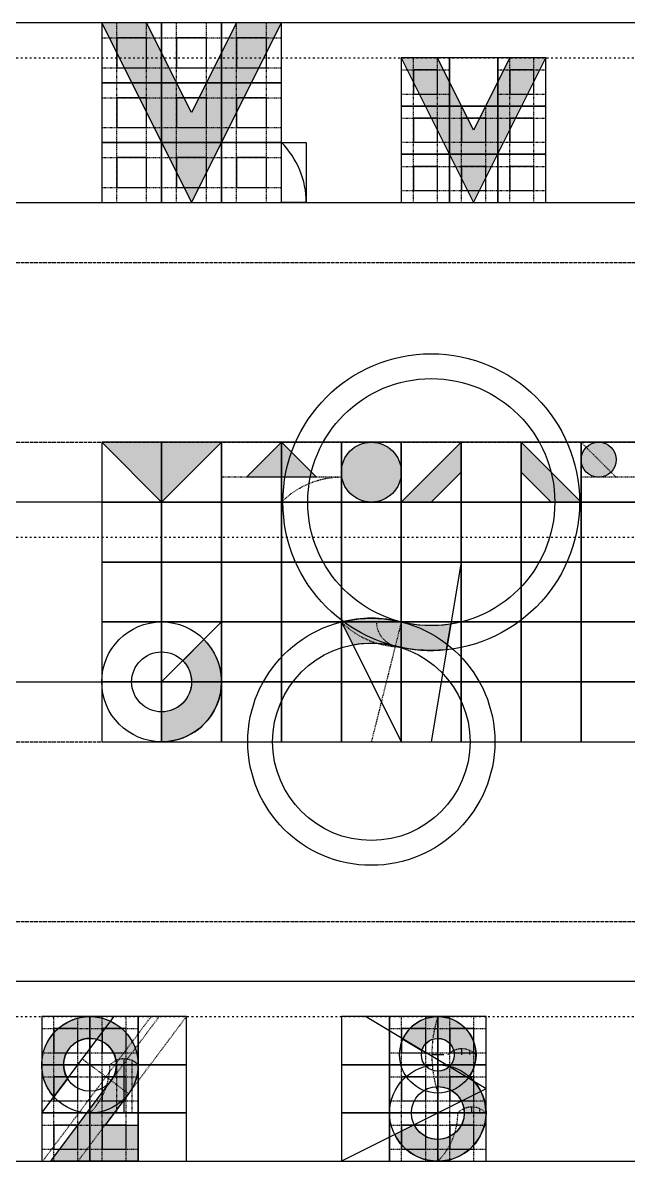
# Model space of a CAD drawing. Header units: millimetres. Extents: x -19 to 3010, y -292 to 470.
# Drawn here: x 921.8 to 1022.9, y -80 to 110 of the extents above; entities that cross this region are included whole.
import ezdxf

# ---------------------------------------------------------------- set-up
doc = ezdxf.new("R2010")
doc.units = ezdxf.units.MM
doc.linetypes.add('ACAD_ISO02W100', pattern=[15, 12, -3])
doc.linetypes.add('ACAD_ISO03W100', pattern=[30, 12, -18])
for name, color, linetype in [('GUIDES', 252, 'Continuous'), ('guides_minor', 12, 'Continuous'), ('Lettering', 7, 'Continuous'), ('LINES', 252, 'Continuous'), ('Outlines', 5, 'Continuous')]:
    doc.layers.add(name, color=color, linetype=linetype)

msp = doc.modelspace()

# ---------------------------------------------------------------- hatches: boundary and pattern name
at = {"layer": 'Lettering'}
h = msp.add_hatch(color=256, dxfattribs=at)
h.dxf.hatch_style = 1
h.paths.add_polyline_path([(935, 110), (950, 80), (965, 110), (957.5, 110), (950, 95), (942.5, 110)])
h = msp.add_hatch(color=256, dxfattribs=at)
h.dxf.hatch_style = 1
h.paths.add_polyline_path([(991.0355339059327, 104.142135623731), (985, 104.1421356237309), (997.0710678118653, 80), (1009.142135623731, 104.142135623731), (1003.106601717798, 104.142135623731), (997.0710678118655, 92.07106781186548)])
h = msp.add_hatch(color=256, dxfattribs=at)
h.dxf.hatch_style = 1
h.paths.add_polyline_path([(935, 40), (945, 30), (955, 40)])
h = msp.add_hatch(color=256, dxfattribs=at)
h.dxf.hatch_style = 1
h.paths.add_polyline_path([(959.1421356237311, 34.14213562373095), (965, 40.00000000000001), (970.8578643762689, 34.14213562373095)])
h = msp.add_hatch(color=256, dxfattribs=at)
h.dxf.hatch_style = 1
edge = h.paths.add_edge_path()
edge.add_arc((980, 35.00000000000001), 5, 0, 360)
h = msp.add_hatch(color=256, dxfattribs=at)
h.dxf.hatch_style = 1
h.paths.add_polyline_path([(995, 40), (985, 30), (990, 30), (995, 35)])
h = msp.add_hatch(color=256, dxfattribs=at)
h.dxf.hatch_style = 1
h.paths.add_polyline_path([(1005, 40), (1005, 35), (1010, 30), (1015, 30)])
h = msp.add_hatch(color=256, dxfattribs=at)
h.dxf.hatch_style = 1
edge = h.paths.add_edge_path()
edge.add_arc((1032.071067811866, 37.07106781186548), 2.928932188134524, 0, 360)
edge = h.paths.add_edge_path()
edge.add_arc((1017.928932188134, 37.07106781186548), 2.928932188134532, 0, 360)
h = msp.add_hatch(color=256, dxfattribs=at)
h.dxf.hatch_style = 1
edge = h.paths.add_edge_path()
edge.add_arc((990.0000000000001, 30.0000000000003), 20.61552812808859, 255.9637565320734, 279.138982370293, ccw=False)
edge.add_arc((980, -9.999999999999986), 20.6155281280883, 75.96375653207352, 104.0362434679265)
edge.add_line((975, 10.00000000000001), (976.909546409395, 6.180907181210022))
edge.add_arc((980, -9.999999999999861), 16.47339250435722, 75.96375653207338, 100.81291585846031, ccw=False)
edge.add_arc((990, 30.00000000000013), 24.75766375181937, 255.9637565320736, 275.9410634842939)
edge.add_line((992.5625520599299, 5.37531235957918), (993.2743609935123, 9.646165961073443))
h = msp.add_hatch(color=256, dxfattribs=at)
h.dxf.hatch_style = 1
edge = h.paths.add_edge_path()
edge.add_line((952.0710678118655, 7.071067811865477), (948.5355339059329, 3.535533905932739))
edge.add_arc((945.0000000000001, 2.90878432451791e-14), 5, -90.00000000000131, 44.99999999999949, ccw=False)
edge.add_line((945, -5), (945, -10))
edge.add_arc((945, 6.661338147750939e-15), 10.00000000000001, 270, 404.9999999999998)
h = msp.add_hatch(color=256, dxfattribs=at)
h.dxf.hatch_style = 1
edge = h.paths.add_edge_path()
edge.add_line((926.48901655719, -79.99999999999982), (936.5755102710433, -66.55134171486215))
edge.add_arc((933.0473785412437, -63.90524291751283), 4.410164662249279, 323.13010235416, 571.7257904601108)
edge.add_line((929.2962049673938, -66.22434816889792), (927.0289248883078, -69.24738827434561))
edge.add_arc((933.0473785412436, -63.90524291751251), 8.047378541243724, -36.86989764584382, 221.5931433213401, ccw=False)
edge.add_line((939.4852813742386, -68.73367004225877), (935.5621843353824, -73.96446609406723))
edge.add_line((935.5621843353824, -73.96446609406723), (941.0947570824871, -73.96446609406723))
edge.add_line((941.0947570824871, -73.96446609406723), (941.0947570824874, -79.9999999999998))
edge.add_line((941.0947570824874, -79.9999999999998), (926.48901655719, -79.99999999999982))
h = msp.add_hatch(color=256, dxfattribs=at)
h.dxf.hatch_style = 1
edge = h.paths.add_edge_path()
edge.add_line((985.2799088857112, -59.61159614532232), (988.4489410030345, -61.51301541571653))
edge.add_arc((991.0947570824874, -62.23857625084604), 2.743497995582485, -90, 164.6647990921884, ccw=False)
edge.add_line((991.0947570824874, -64.98207424642851), (991.0947570824874, -67.54245679650737))
edge.add_arc((991.0947570824874, -71.95262145875628), 4.410164662248917, -153.43494882292282, 90, ccw=False)
edge.add_line((987.150185891785, -73.92490705410741), (983.8969628989298, -75.55151855053494))
edge.add_arc((991.0947570824873, -71.95262145875606), 8.047378541243598, 206.565051177079, 409.2319505484102)
edge.add_arc((991.0947570824873, -62.23857625084577), 6.380711874576917, 325.4431793878272, 515.6879247821975)

# ---------------------------------------------------------------- linework, layer by layer
at = {"layer": 'GUIDES', "linetype": 'ACAD_ISO02W100', "ltscale": 0.005}
for p, q in [((937.5, 100), (937.5, 110)), ((942.5, 100), (942.5, 110)), ((947.5, 100), (947.5, 110)), ((952.5, 100), (952.5, 110)), ((957.5, 100), (957.5, 110)), ((962.5, 100), (962.5, 110)), ((935, 107.5), (945, 107.5)), ((945, 107.5), (955, 107.5)), ((955, 107.5), (965, 107.5)), ((987.0118446353108, 96.09475708248726), (987.0118446353108, 104.142135623731)), ((991.0355339059327, 96.09475708248726), (991.0355339059327, 104.142135623731)), ((1003.106601717798, 96.09475708248726), (1003.106601717798, 104.142135623731)), ((1007.13029098842, 96.09475708248726), (1007.13029098842, 104.142135623731)), ((935, 102.5), (945, 102.5)), ((945, 102.5), (955, 102.5)), ((955, 102.5), (965, 102.5)), ((985, 102.13029098842), (993.0473785412437, 102.13029098842)), ((1001.094757082487, 102.13029098842), (1009.142135623731, 102.13029098842)), ((937.5, 90), (937.5, 100)), ((942.5, 90), (942.5, 100)), ((947.5, 90), (947.5, 100)), ((952.5, 90), (952.5, 100)), ((957.5, 90), (957.5, 100)), ((962.5, 90), (962.5, 100)), ((935, 97.5), (945, 97.5)), ((945, 97.5), (955, 97.5)), ((955, 97.5), (965, 97.5)), ((985, 98.10660171779818), (993.0473785412437, 98.10660171779818)), ((1001.094757082487, 98.10660171779818), (1009.142135623731, 98.10660171779818)), ((987.0118446353108, 88.04737854124357), (987.0118446353108, 96.09475708248726)), ((991.0355339059327, 88.04737854124357), (991.0355339059327, 96.09475708248726)), ((995.0592231765545, 88.04737854124357), (995.0592231765545, 96.09475708248726)), ((999.0829124471763, 88.04737854124357), (999.0829124471763, 96.09475708248726)), ((1003.106601717798, 88.04737854124357), (1003.106601717798, 96.09475708248726)), ((1007.13029098842, 88.04737854124357), (1007.13029098842, 96.09475708248726)), ((985, 94.08291244717634), (993.0473785412437, 94.08291244717634)), ((993.0473785412437, 94.08291244717634), (1001.094757082487, 94.08291244717634)), ((1001.094757082487, 94.08291244717634), (1009.142135623731, 94.08291244717634)), ((935, 92.5), (945, 92.5)), ((945, 92.5), (955, 92.5)), ((955, 92.5), (965, 92.5)), ((937.5, 80), (937.5, 90)), ((942.5, 80), (942.5, 90)), ((947.5, 80), (947.5, 90)), ((952.5, 80), (952.5, 90)), ((957.4999999999998, 80), (957.4999999999998, 90)), ((962.4999999999998, 80), (962.4999999999998, 90)), ((985, 90.0592231765545), (993.0473785412437, 90.0592231765545)), ((993.0473785412437, 90.0592231765545), (1001.094757082487, 90.0592231765545)), ((1001.094757082487, 90.0592231765545), (1009.142135623731, 90.0592231765545)), ((935, 87.5), (945, 87.5)), ((945, 87.5), (955, 87.5)), ((954.9999999999998, 87.5), (964.9999999999998, 87.5)), ((987.0118446353108, 80), (987.0118446353108, 88.04737854124369)), ((991.0355339059327, 80), (991.0355339059327, 88.04737854124369)), ((995.0592231765545, 79.99999999999966), (995.0592231765545, 88.04737854124335)), ((999.0829124471763, 79.99999999999966), (999.0829124471763, 88.04737854124335)), ((1003.106601717798, 79.99999999999966), (1003.106601717798, 88.04737854124335)), ((1007.13029098842, 79.99999999999966), (1007.13029098842, 88.04737854124335)), ((985, 86.03553390593277), (993.0473785412437, 86.03553390593277)), ((993.0473785412437, 86.03553390593243), (1001.094757082487, 86.03553390593243)), ((1001.094757082487, 86.03553390593243), (1009.142135623731, 86.03553390593243)), ((935, 82.5), (945, 82.5)), ((945, 82.5), (955, 82.5)), ((954.9999999999998, 82.5), (964.9999999999998, 82.5)), ((985, 82.01184463531092), (993.0473785412437, 82.01184463531092)), ((993.0473785412437, 82.01184463531058), (1001.094757082487, 82.01184463531058)), ((1001.094757082487, 82.01184463531058), (1009.142135623731, 82.01184463531058)), ((927.0118446353108, -63.90524291751274), (927.0118446353108, -55.85786437626905)), ((931.0355339059327, -63.90524291751274), (931.0355339059327, -55.85786437626905)), ((935.0592231765545, -63.90524291751251), (935.0592231765545, -55.85786437626882)), ((939.0829124471763, -63.90524291751251), (939.0829124471763, -55.85786437626882)), ((985.0592231765545, -63.90524291751274), (985.0592231765545, -55.85786437626905)), ((989.0829124471763, -63.90524291751274), (989.0829124471763, -55.85786437626905)), ((993.1066017177983, -63.9052429175124), (993.1066017177983, -55.85786437626871)), ((997.1302909884201, -63.9052429175124), (997.1302909884201, -55.85786437626871)), ((925, -57.86970901157997), (933.0473785412437, -57.86970901157997)), ((933.0473785412437, -57.86970901157974), (941.0947570824874, -57.86970901157974)), ((983.0473785412437, -57.86970901157997), (991.0947570824874, -57.86970901157997)), ((991.0947570824875, -57.86970901157963), (999.1421356237312, -57.86970901157963)), ((925, -61.89339828220182), (933.0473785412437, -61.89339828220182)), ((933.0473785412437, -61.89339828220159), (941.0947570824874, -61.89339828220159)), ((983.0473785412437, -61.89339828220182), (991.0947570824874, -61.89339828220182)), ((991.0947570824875, -61.89339828220147), (999.1421356237312, -61.89339828220147)), ((927.0118446353108, -71.9526214587562), (927.0118446353108, -63.90524291751251)), ((931.0355339059327, -71.9526214587562), (931.0355339059327, -63.90524291751251)), ((935.0592231765545, -71.95262145875643), (935.0592231765545, -63.90524291751274)), ((939.0829124471763, -71.95262145875643), (939.0829124471763, -63.90524291751274)), ((985.0592231765545, -71.95262145875643), (985.0592231765545, -63.90524291751274)), ((989.0829124471763, -71.95262145875643), (989.0829124471763, -63.90524291751274)), ((993.1066017177982, -71.95262145875643), (993.1066017177982, -63.90524291751274)), ((997.13029098842, -71.95262145875643), (997.13029098842, -63.90524291751274)), ((925, -65.91708755282343), (933.0473785412437, -65.91708755282343)), ((933.0473785412437, -65.91708755282366), (941.0947570824874, -65.91708755282366)), ((983.0473785412437, -65.91708755282366), (991.0947570824874, -65.91708755282366)), ((991.0947570824874, -65.91708755282366), (999.1421356237311, -65.91708755282366)), ((925, -69.94077682344528), (933.0473785412437, -69.94077682344528)), ((933.0473785412437, -69.9407768234455), (941.0947570824874, -69.9407768234455)), ((983.0473785412437, -69.9407768234455), (991.0947570824874, -69.9407768234455)), ((991.0947570824874, -69.9407768234455), (999.1421356237311, -69.9407768234455)), ((927.0118446353108, -80), (927.0118446353108, -71.95262145875631)), ((931.0355339059327, -80), (931.0355339059327, -71.95262145875631)), ((935.0592231765545, -80), (935.0592231765545, -71.95262145875631)), ((939.0829124471763, -80), (939.0829124471763, -71.95262145875631)), ((985.0592231765545, -80), (985.0592231765545, -71.95262145875631)), ((989.0829124471763, -80), (989.0829124471763, -71.95262145875631)), ((993.1066017177983, -80), (993.1066017177983, -71.95262145875631)), ((997.1302909884201, -80), (997.1302909884201, -71.95262145875631)), ((925, -73.96446609406723), (933.0473785412437, -73.96446609406723)), ((933.0473785412437, -73.96446609406723), (941.0947570824874, -73.96446609406723)), ((983.0473785412437, -73.96446609406723), (991.0947570824874, -73.96446609406723)), ((991.0947570824875, -73.96446609406723), (999.1421356237312, -73.96446609406723)), ((925, -77.98815536468908), (933.0473785412437, -77.98815536468908)), ((933.0473785412437, -77.98815536468908), (941.0947570824874, -77.98815536468908)), ((983.0473785412437, -77.98815536468908), (991.0947570824874, -77.98815536468908)), ((991.0947570824875, -77.98815536468908), (999.1421356237312, -77.98815536468908))]:
    msp.add_line(p, q, dxfattribs=at)
at = {"layer": 'GUIDES'}
for points in [[(935, 100), (945, 100), (945, 110), (935, 110)], [(945, 100), (955, 100), (955, 110), (945, 110)], [(955, 100), (965, 100), (965, 110), (955, 110)], [(937.5, 102.5), (942.5, 102.5), (942.5, 107.5), (937.5, 107.5)], [(947.5, 102.5), (952.5, 102.5), (952.5, 107.5), (947.5, 107.5)], [(957.5, 102.5), (962.5, 102.5), (962.5, 107.5), (957.5, 107.5)], [(985, 96.09475708248726), (993.0473785412437, 96.09475708248726), (993.0473785412437, 104.142135623731), (985, 104.142135623731)], [(993.0473785412437, 96.09475708248726), (1001.094757082487, 96.09475708248726), (1001.094757082487, 104.142135623731), (993.0473785412437, 104.142135623731)], [(1001.094757082487, 96.09475708248726), (1009.142135623731, 96.09475708248726), (1009.142135623731, 104.142135623731), (1001.094757082487, 104.142135623731)], [(987.0118446353108, 98.10660171779818), (991.0355339059327, 98.10660171779818), (991.0355339059327, 102.13029098842), (987.0118446353108, 102.13029098842)], [(1003.106601717798, 98.10660171779818), (1007.13029098842, 98.10660171779818), (1007.13029098842, 102.13029098842), (1003.106601717798, 102.13029098842)], [(935, 90), (945, 90), (945, 100), (935, 100)], [(945, 90), (955, 90), (955, 100), (945, 100)], [(955, 90), (965, 90), (965, 100), (955, 100)], [(937.5, 92.5), (942.5, 92.5), (942.5, 97.5), (937.5, 97.5)], [(947.5, 92.5), (952.5, 92.5), (952.5, 97.5), (947.5, 97.5)], [(957.5, 92.5), (962.5, 92.5), (962.5, 97.5), (957.5, 97.5)], [(985, 88.04737854124369), (993.0473785412437, 88.04737854124369), (993.0473785412437, 96.09475708248726), (985, 96.09475708248726)], [(993.0473785412437, 88.04737854124369), (1001.094757082487, 88.04737854124369), (1001.094757082487, 96.09475708248726), (993.0473785412437, 96.09475708248726)], [(1001.094757082487, 88.04737854124369), (1009.142135623731, 88.04737854124369), (1009.142135623731, 96.09475708248726), (1001.094757082487, 96.09475708248726)], [(987.0118446353108, 90.0592231765545), (991.0355339059327, 90.0592231765545), (991.0355339059327, 94.08291244717634), (987.0118446353108, 94.08291244717634)], [(995.0592231765545, 90.0592231765545), (999.0829124471763, 90.0592231765545), (999.0829124471763, 94.08291244717634), (995.0592231765545, 94.08291244717634)], [(1003.106601717798, 90.0592231765545), (1007.13029098842, 90.0592231765545), (1007.13029098842, 94.08291244717634), (1003.106601717798, 94.08291244717634)], [(935, 80), (945, 80), (945, 90), (935, 90)], [(945, 80), (955, 80), (955, 90), (945, 90)], [(955, 80), (965, 80), (965, 90), (955, 90)], [(969.1421356237311, 80), (965, 80), (965, 90), (969.1421356237311, 90)], [(937.5, 82.5), (942.5, 82.5), (942.5, 87.5), (937.5, 87.5)], [(947.5, 82.5), (952.5, 82.5), (952.5, 87.5), (947.5, 87.5)], [(957.4999999999998, 82.5), (962.4999999999998, 82.5), (962.4999999999998, 87.5), (957.4999999999998, 87.5)], [(985, 80), (993.0473785412437, 80), (993.0473785412437, 88.04737854124369), (985, 88.04737854124369)], [(993.0473785412437, 80), (1001.094757082487, 80), (1001.094757082487, 88.04737854124369), (993.0473785412437, 88.04737854124369)], [(1001.094757082487, 80), (1009.142135623731, 80), (1009.142135623731, 88.04737854124369), (1001.094757082487, 88.04737854124369)], [(987.0118446353108, 82.01184463531092), (991.0355339059327, 82.01184463531092), (991.0355339059327, 86.03553390593277), (987.0118446353108, 86.03553390593277)], [(995.0592231765545, 82.01184463531058), (999.0829124471763, 82.01184463531058), (999.0829124471763, 86.03553390593243), (995.0592231765545, 86.03553390593243)], [(1003.106601717798, 82.01184463531058), (1007.13029098842, 82.01184463531058), (1007.13029098842, 86.03553390593243), (1003.106601717798, 86.03553390593243)], [(935, 30), (945, 30), (945, 40), (935, 40)], [(945, 30), (955, 30), (955, 40), (945, 40)], [(955, 30.00000000000001), (965, 30.00000000000001), (965, 40.00000000000001), (955, 40.00000000000001)], [(965, 30.00000000000001), (975, 30.00000000000001), (975, 40.00000000000001), (965, 40.00000000000001)], [(975, 30.00000000000001), (985, 30.00000000000001), (985, 40.00000000000001), (975, 40.00000000000001)], [(985, 30), (995, 30), (995, 40), (985, 40)], [(995, 30), (1005, 30), (1005, 40), (995, 40)], [(1005, 30), (1015, 30), (1015, 40), (1005, 40)], [(1015, 30), (1025, 30), (1025, 40), (1015, 40)], [(935, 20), (945, 20), (945, 30), (935, 30)], [(945, 20), (955, 20), (955, 30), (945, 30)], [(955, 20.00000000000001), (965, 20.00000000000001), (965, 30.00000000000001), (955, 30.00000000000001)], [(965, 20.00000000000001), (975, 20.00000000000001), (975, 30.00000000000001), (965, 30.00000000000001)], [(975, 20.00000000000001), (985, 20.00000000000001), (985, 30.00000000000001), (975, 30.00000000000001)], [(985, 20), (995, 20), (995, 30), (985, 30)], [(995, 20), (1005, 20), (1005, 30), (995, 30)], [(1005, 20), (1015, 20), (1015, 30), (1005, 30)], [(1015, 20), (1025, 20), (1025, 30), (1015, 30)], [(935, 10), (945, 10), (945, 20), (935, 20)], [(945, 10), (955, 10), (955, 20), (945, 20)], [(955, 10.00000000000001), (965, 10.00000000000001), (965, 20.00000000000001), (955, 20.00000000000001)], [(965, 10.00000000000001), (975, 10.00000000000001), (975, 20.00000000000001), (965, 20.00000000000001)], [(975, 10.00000000000001), (985, 10.00000000000001), (985, 20.00000000000001), (975, 20.00000000000001)], [(985, 10), (995, 10), (995, 20), (985, 20)], [(995, 10), (1005, 10), (1005, 20), (995, 20)], [(1005, 10), (1015, 10), (1015, 20), (1005, 20)], [(1015, 10), (1025, 10), (1025, 20), (1015, 20)], [(935, 0), (945, 0), (945, 10), (935, 10)], [(945, 0), (955, 0), (955, 10), (945, 10)], [(955, 7.105427357601002e-15), (965, 7.105427357601002e-15), (965, 10.00000000000001), (955, 10.00000000000001)], [(965, 7.105427357601002e-15), (975, 7.105427357601002e-15), (975, 10.00000000000001), (965, 10.00000000000001)], [(975, 7.105427357601002e-15), (985, 7.105427357601002e-15), (985, 10.00000000000001), (975, 10.00000000000001)], [(985, 0), (995, 0), (995, 10), (985, 10)], [(995, 0), (1005, 0), (1005, 10), (995, 10)], [(1005, 0), (1015, 0), (1015, 10), (1005, 10)], [(1015, 0), (1025, 0), (1025, 10), (1015, 10)], [(935, -10), (945, -10), (945, 0), (935, 0)], [(945, -10), (955, -10), (955, 0), (945, 0)], [(955, -9.999999999999993), (965, -9.999999999999993), (965, 7.105427357601002e-15), (955, 7.105427357601002e-15)], [(965, -9.999999999999993), (975, -9.999999999999993), (975, 7.105427357601002e-15), (965, 7.105427357601002e-15)], [(975, -9.999999999999993), (985, -9.999999999999993), (985, 7.105427357601002e-15), (975, 7.105427357601002e-15)], [(985, -10), (995, -10), (995, 0), (985, 0)], [(995, -10), (1005, -10), (1005, 0), (995, 0)], [(1005, -10), (1015, -10), (1015, 0), (1005, 0)], [(1015, -10), (1025, -10), (1025, 0), (1015, 0)], [(925, -63.90524291751274), (933.0473785412437, -63.90524291751274), (933.0473785412437, -55.85786437626905), (925, -55.85786437626905)], [(933.0473785412437, -63.90524291751274), (941.0947570824874, -63.90524291751274), (941.0947570824874, -55.85786437626905), (933.0473785412437, -55.85786437626905)], [(941.0947570824874, -63.90524291751274), (949.1421356237311, -63.90524291751274), (949.1421356237311, -55.85786437626905), (941.0947570824874, -55.85786437626905)], [(975, -63.90524291751272), (983.0473785412437, -63.90524291751272), (983.0473785412437, -55.85786437626903), (975, -55.85786437626903)], [(983.0473785412437, -63.90524291751272), (991.0947570824874, -63.90524291751272), (991.0947570824874, -55.85786437626903), (983.0473785412437, -55.85786437626903)], [(991.0947570824874, -63.90524291751272), (999.1421356237311, -63.90524291751272), (999.1421356237311, -55.85786437626903), (991.0947570824874, -55.85786437626903)], [(927.0118446353108, -61.89339828220182), (931.0355339059327, -61.89339828220182), (931.0355339059327, -57.86970901157997), (927.0118446353108, -57.86970901157997)], [(935.0592231765545, -61.89339828220159), (939.0829124471763, -61.89339828220159), (939.0829124471763, -57.86970901157974), (935.0592231765545, -57.86970901157974)], [(985.0592231765545, -61.89339828220182), (989.0829124471763, -61.89339828220182), (989.0829124471763, -57.86970901157997), (985.0592231765545, -57.86970901157997)], [(993.1066017177983, -61.89339828220147), (997.1302909884201, -61.89339828220147), (997.1302909884201, -57.86970901157963), (993.1066017177983, -57.86970901157963)], [(925, -71.95262145875631), (933.0473785412437, -71.95262145875631), (933.0473785412437, -63.90524291751274), (925, -63.90524291751274)], [(933.0473785412437, -71.95262145875631), (941.0947570824874, -71.95262145875631), (941.0947570824874, -63.90524291751274), (933.0473785412437, -63.90524291751274)], [(941.0947570824874, -71.95262145875631), (949.1421356237311, -71.95262145875631), (949.1421356237311, -63.90524291751274), (941.0947570824874, -63.90524291751274)], [(975, -71.9526214587563), (983.0473785412437, -71.9526214587563), (983.0473785412437, -63.90524291751272), (975, -63.90524291751272)], [(983.0473785412437, -71.9526214587563), (991.0947570824874, -71.9526214587563), (991.0947570824874, -63.90524291751272), (983.0473785412437, -63.90524291751272)], [(991.0947570824874, -71.9526214587563), (999.1421356237311, -71.9526214587563), (999.1421356237311, -63.90524291751272), (991.0947570824874, -63.90524291751272)], [(927.0118446353108, -69.94077682344528), (931.0355339059327, -69.94077682344528), (931.0355339059327, -65.91708755282343), (927.0118446353108, -65.91708755282343)], [(935.0592231765545, -69.9407768234455), (939.0829124471763, -69.9407768234455), (939.0829124471763, -65.91708755282366), (935.0592231765545, -65.91708755282366)], [(985.0592231765545, -69.9407768234455), (989.0829124471763, -69.9407768234455), (989.0829124471763, -65.91708755282366), (985.0592231765545, -65.91708755282366)], [(993.1066017177982, -69.9407768234455), (997.13029098842, -69.9407768234455), (997.13029098842, -65.91708755282366), (993.1066017177982, -65.91708755282366)], [(925, -80), (933.0473785412437, -80), (933.0473785412437, -71.95262145875631), (925, -71.95262145875631)], [(933.0473785412437, -80), (941.0947570824874, -80), (941.0947570824874, -71.95262145875631), (933.0473785412437, -71.95262145875631)], [(941.0947570824874, -80), (949.1421356237311, -80), (949.1421356237311, -71.95262145875631), (941.0947570824874, -71.95262145875631)], [(975, -79.99999999999999), (983.0473785412437, -79.99999999999999), (983.0473785412437, -71.9526214587563), (975, -71.9526214587563)], [(983.0473785412437, -79.99999999999999), (991.0947570824874, -79.99999999999999), (991.0947570824874, -71.9526214587563), (983.0473785412437, -71.9526214587563)], [(991.0947570824874, -79.99999999999999), (999.1421356237311, -79.99999999999999), (999.1421356237311, -71.9526214587563), (991.0947570824874, -71.9526214587563)], [(927.0118446353108, -77.98815536468908), (931.0355339059327, -77.98815536468908), (931.0355339059327, -73.96446609406723), (927.0118446353108, -73.96446609406723)], [(935.0592231765545, -77.98815536468908), (939.0829124471763, -77.98815536468908), (939.0829124471763, -73.96446609406723), (935.0592231765545, -73.96446609406723)], [(985.0592231765545, -77.98815536468908), (989.0829124471763, -77.98815536468908), (989.0829124471763, -73.96446609406723), (985.0592231765545, -73.96446609406723)], [(993.1066017177983, -77.98815536468908), (997.1302909884201, -77.98815536468908), (997.1302909884201, -73.96446609406723), (993.1066017177983, -73.96446609406723)]]:
    msp.add_lwpolyline(points, close=True, dxfattribs=at)
msp.add_arc((955, 80), 14.14213562373095, 0, 44.99999999999959, dxfattribs=at)
at = {"layer": 'guides_minor', "linetype": 'ACAD_ISO02W100', "ltscale": 0.005}
for p, q in [((1015, 40), (1020.857864376269, 34.14213562373095)), ((975, 34.14213562373095), (955, 34.14213562373095)), ((1035, 34.14213562373095), (1015, 34.14213562373095)), ((985, 10), (980, -9.999999999999993)), ((993.8382550780699, -61.49891500803461), (993.8382550780699, -62.23857625084596)), ((996.3986364532229, -61.49891500803461), (996.3986364532229, -62.23857625084596)), ((939.4852813742386, -68.73367004225895), (931.7597979746447, -62.93955749256347)), ((937.457543203493, -63.1655816747014), (937.457543203493, -71.95262145875631)), ((940.017924578646, -63.16558167470139), (940.017924578646, -71.95262145875631)), ((995.5049217447363, -71.21296021594495), (995.5049217447363, -71.9526214587563)), ((998.0653031198893, -71.21296021594495), (998.0653031198893, -71.9526214587563))]:
    msp.add_line(p, q, dxfattribs=at)
at = {"layer": 'guides_minor'}
for p, q in [((995, 20), (990, -10)), ((945, 0), (955, 10.00000000000001)), ((975, 10.00000000000001), (985, -10)), ((925, -71.95262145875631), (937.0710678118655, -55.85786437626905)), ((999.1421356237311, -67.92893218813451), (979.0236892706218, -55.85786437626903)), ((992.0947570824874, -62.23857625084599), (990.0947570824874, -62.23857625084599)), ((995.1184457656465, -62.23857625084596), (995.1184457656465, -61.23857625084586)), ((938.7377338910695, -71.95262145875631), (938.7377338910695, -62.90524291751264)), ((999.1421356237311, -67.92893218813451), (975, -80)), ((996.7851124323129, -71.9526214587563), (996.7851124323129, -70.9526214587562))]:
    msp.add_line(p, q, dxfattribs=at)
at = {"layer": 'guides_minor', "linetype": 'ACAD_ISO03W100', "ltscale": 0.005}
for p, q in [((925.1429773960449, -80.00000000000001), (943.2495791138431, -55.85786437626906)), ((926.4890165571899, -80), (944.595618274988, -55.85786437626905)), ((931.0355339059329, -80), (949.1421356237311, -55.85786437626906))]:
    msp.add_line(p, q, dxfattribs=at)
at = {"layer": 'guides_minor'}
for centre, radius in [((990, 30), 24.75766375181924), ((990, 30), 20.6155281280883), ((945, 0), 10), ((980, -9.999999999999993), 20.6155281280883), ((980, -9.999999999999993), 16.47339250435736), ((945, 0), 5), ((933.0473785412437, -63.90524291751274), 8.047378541243688), ((991.0947570824874, -62.23857625084599), 6.380711874576932), ((933.0473785412437, -63.90524291751274), 4.410164662249258), ((991.0947570824874, -62.23857625084599), 2.743497995582516), ((991.0947570824874, -71.95262145875628), 8.047378541243688), ((991.0947570824874, -71.95262145875628), 4.410164662248917)]:
    msp.add_circle(centre, radius, dxfattribs=at)
at = {"layer": 'guides_minor', "linetype": 'ACAD_ISO02W100', "ltscale": 0.005}
for centre, radius, start, end in [((975, 20.00000000000001), 14.14213562373095, 90, 135.0000000000004), ((985, 20), 14.14213562373094, 224.9999999999996, 270), ((985, 10), 4.142135623730942, 180, 270), ((1010.951499095671, -62.23857625084599), 20.85674201318369, 162.1858509591037, 197.8141490408962), ((995.1184457656467, -64.5163526439604), 3.277776393114799, 90, 135.9795458161108), ((995.1184457656467, -64.51635264396137), 3.277776393115779, 44.02045418389742, 90), ((925, -63.90524291751274), 11.38071187457704, 315.0000000000004, 0), ((938.7377338910694, -66.18301931062749), 3.277776393114799, 90, 135.9795458161108), ((938.7377338910694, -66.18301931062847), 3.277776393115779, 44.02045418389736, 90), ((983.0473785412437, -71.95262145875628), 11.38071187457704, 315.0000000000004, 0), ((996.7851124323131, -74.23039785187075), 3.277776393114799, 90, 135.9795458161108), ((996.7851124323131, -74.23039785187171), 3.277776393115779, 44.02045418389745, 90)]:
    msp.add_arc(centre, radius, start, end, dxfattribs=at)
at = {"layer": 'LINES'}
for p, q in [((1360, 110), (810, 110)), ((810, 80), (1360, 80)), ((1360, 30), (810, 30)), ((810, 0), (1360, 0)), ((1360, -50), (810, -50)), ((810, -80), (1360, -80))]:
    msp.add_line(p, q, dxfattribs=at)
at = {"layer": 'LINES', "linetype": 'ACAD_ISO03W100', "ltscale": 0.025}
for p, q in [((815, 104.1421356237309), (1355, 104.1421356237309)), ((815, 24.14213562373094), (1355, 24.14213562373094)), ((815, -55.85786437626906), (1355, -55.85786437626906))]:
    msp.add_line(p, q, dxfattribs=at)
at = {"layer": 'LINES', "linetype": 'ACAD_ISO02W100', "ltscale": 0.05}
for p, q in [((815, 70), (1355, 70)), ((815, 40), (1355, 40)), ((815, -10), (1355, -10)), ((815, -40), (1355, -40))]:
    msp.add_line(p, q, dxfattribs=at)
at = {"layer": 'Outlines'}
for points in [[(935, 110), (950, 80), (965, 110), (957.5, 110), (950, 95), (942.5, 110), (935, 110)], [(991.0355339059327, 104.142135623731), (985, 104.1421356237309), (997.0710678118653, 80), (1009.142135623731, 104.142135623731), (1003.106601717798, 104.142135623731), (997.0710678118655, 92.07106781186548), (991.0355339059327, 104.1421356237309)]]:
    msp.add_lwpolyline(points, dxfattribs=at)
for points in [[(935, 40), (945, 30), (955, 40), (935, 40)], [(959.1421356237311, 34.14213562373095), (965, 40.00000000000001), (970.8578643762689, 34.14213562373095), (959.1421356237311, 34.14213562373094)], [(995, 40), (985, 30), (990, 30), (995, 35), (995, 40)], [(1005, 40), (1005, 35), (1010, 30), (1015, 30), (1005, 40)]]:
    msp.add_lwpolyline(points, close=True, dxfattribs=at)
for points in [[(993.2743609935123, 9.646165961073443, -0.1014670840188392), (985, 10.00000000000001, 0.1231056256176606), (975, 10.00000000000001), (976.909546409395, 6.180907181210022, -0.1088517988441681), (983.9953845475131, 5.981538190052628, 0.08738888938641369), (992.5625520599299, 5.37531235957918)], [(952.0710678118655, 7.071067811865477), (948.5355339059329, 3.535533905932739, -0.6681786379192992), (945, -5), (945, -10, 0.6681786379192999), (952.0710678118655, 7.071067811865476)], [(926.48901655719, -79.99999999999982), (936.5755102710433, -66.55134171486215, 1.892577244187908), (929.2962049673938, -66.22434816889792), (927.0289248883078, -69.24738827434561, -2.107491029663519), (939.4852813742386, -68.73367004225877), (935.5621843353824, -73.96446609406723), (941.0947570824871, -73.96446609406723), (941.0947570824874, -79.9999999999998)], [(985.2799088857112, -59.61159614532232), (988.4489410030345, -61.51301541571653, -2.020344789686599), (991.0947570824874, -64.98207424642851), (991.0947570824874, -67.54245679650737, -1.793604493334869), (987.150185891785, -73.92490705410741), (983.8969628989298, -75.55151855053494, 1.220314617729304), (996.3496821525086, -65.85786437626872, 1.093650959024939)]]:
    msp.add_lwpolyline(points, format="xyb", close=True, dxfattribs=at)
for centre, radius in [((980, 35.00000000000001), 5), ((1017.928932188134, 37.07106781186548), 2.928932188134532)]:
    msp.add_circle(centre, radius, dxfattribs=at)
at = {"layer": 'Outlines', "ltscale": 0.005}
msp.add_arc((1010.951499095671, -62.2385762508458), 20.85674201318369, 184.5834047137705, 184.7316695101392, dxfattribs=at)

doc.saveas('drawing.dxf')
